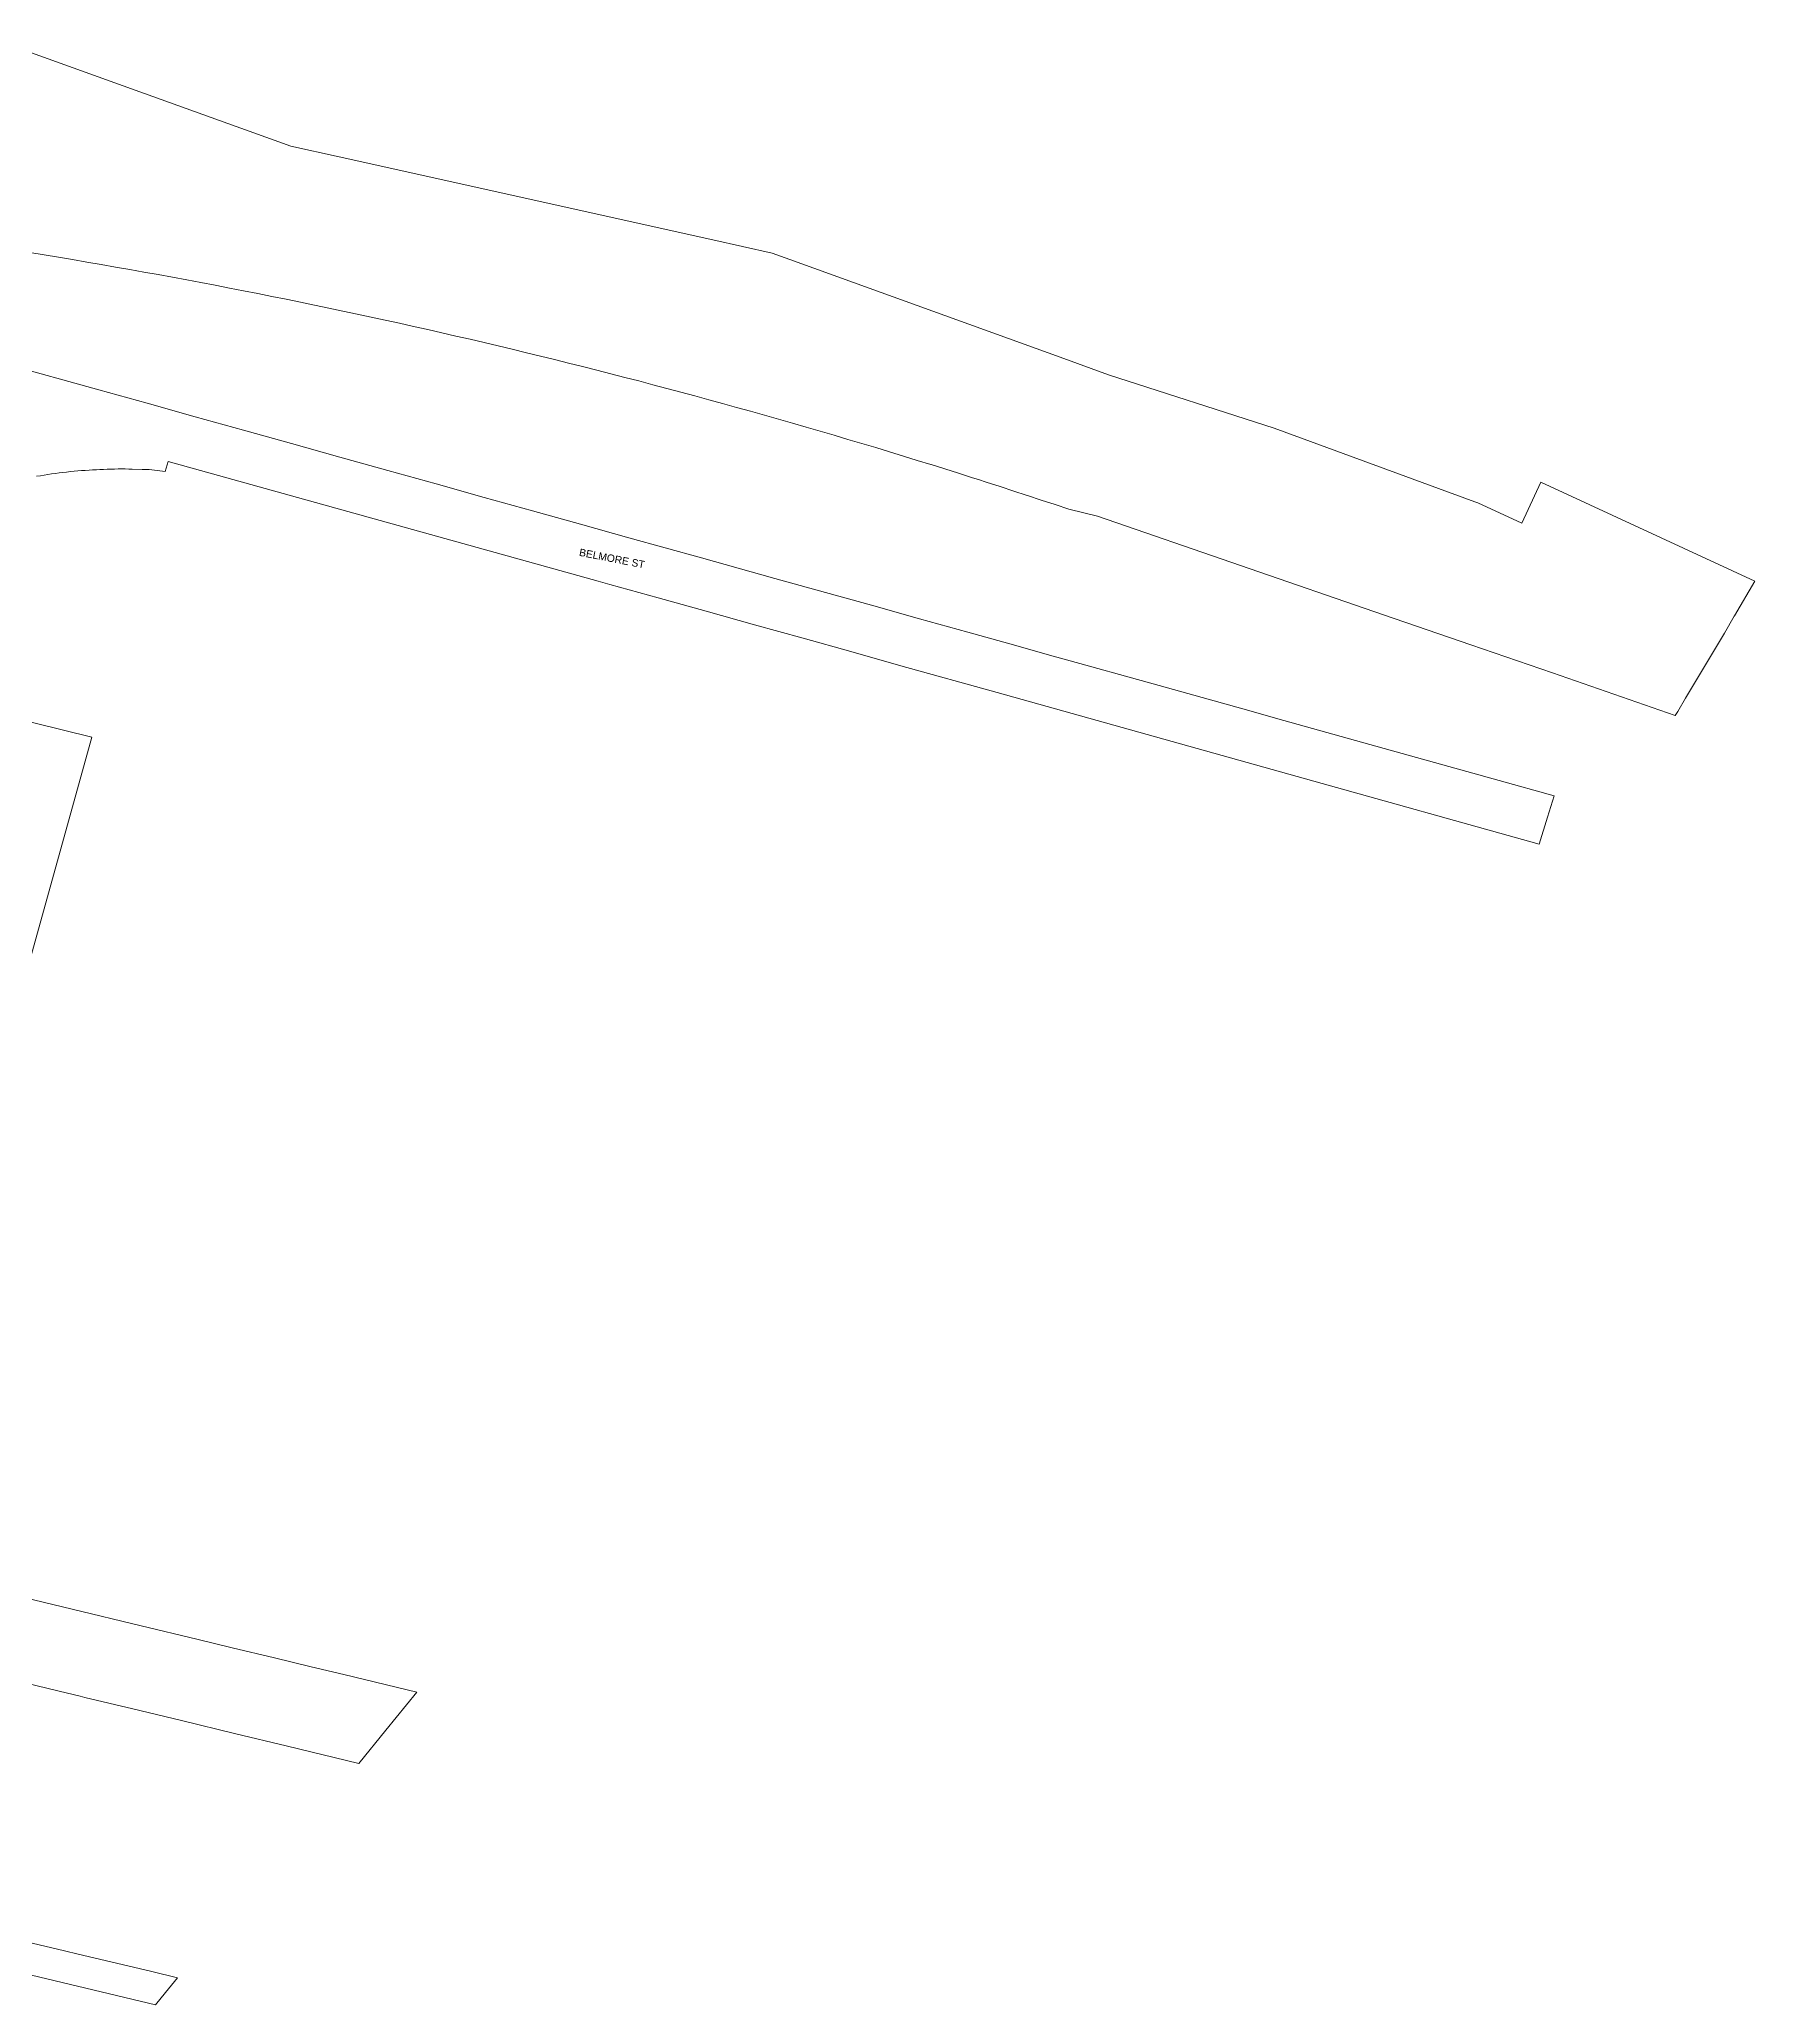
# Model space of a CAD drawing. Header units: metres. Extents: x 285841 to 287079, y 6262591 to 6263353.
# Drawn here: x 286661.3 to 287079.4, y 6262711.3 to 6263190.5 of the extents above; entities that cross this region are included whole.
import ezdxf

# ---------------------------------------------------------------- set-up
doc = ezdxf.new("R2010")
doc.units = ezdxf.units.M
doc.layers.add('Cadastre Land Parcels_SP_EXT', color=96, linetype='Continuous', lineweight=15)
doc.layers.add('Cadastre Roads_SP_EXT', color=54, linetype='Continuous', lineweight=15)
doc.styles.get("Standard").update_dxf_attribs({"font": 'arial.ttf'})

msp = doc.modelspace()

# ---------------------------------------------------------------- linework, layer by layer
at = {"layer": 'Cadastre Land Parcels_SP_EXT', "linetype": 'Continuous'}
msp.add_lwpolyline([(286658.95, 6263138.46), (286662.43, 6263137.89), (286665.92, 6263137.32), (286669.4, 6263136.73), (286672.88, 6263136.14), (286676.35, 6263135.55), (286679.83, 6263134.94), (286683.31, 6263134.33), (286686.78, 6263133.71), (286690.25, 6263133.08), (286693.73, 6263132.44), (286697.2, 6263131.8), (286700.66, 6263131.14), (286704.13, 6263130.49), (286707.6, 6263129.82), (286711.06, 6263129.14), (286714.52, 6263128.46), (286717.98, 6263127.77), (286721.44, 6263127.07), (286724.9, 6263126.37), (286728.36, 6263125.65), (286731.81, 6263124.93), (286735.26, 6263124.21), (286738.72, 6263123.47), (286742.17, 6263122.72), (286745.61, 6263121.97), (286749.06, 6263121.21), (286752.51, 6263120.45), (286755.95, 6263119.67), (286759.39, 6263118.89), (286762.83, 6263118.1), (286766.27, 6263117.31), (286769.7, 6263116.5), (286773.14, 6263115.69), (286776.57, 6263114.87), (286780, 6263114.04), (286783.43, 6263113.21), (286786.86, 6263112.36), (286790.28, 6263111.51), (286793.71, 6263110.65), (286797.13, 6263109.79), (286800.55, 6263108.92), (286803.97, 6263108.04), (286807.38, 6263107.15), (286810.79, 6263106.25), (286814.21, 6263105.35), (286817.62, 6263104.44), (286821.02, 6263103.52), (286824.43, 6263102.59), (286827.83, 6263101.66), (286831.23, 6263100.72), (286834.63, 6263099.77), (286838.03, 6263098.81), (286841.42, 6263097.85), (286844.82, 6263096.88), (286848.21, 6263095.9), (286851.6, 6263094.91), (286854.98, 6263093.92), (286858.37, 6263092.92), (286861.75, 6263091.91), (286865.13, 6263090.9), (286868.51, 6263089.87), (286871.88, 6263088.84), (286875.25, 6263087.8), (286878.57, 6263086.78), (286878.62, 6263086.76), (286881.99, 6263085.7), (286885.36, 6263084.64), (286888.72, 6263083.57), (286890.19, 6263083.1), (286892.08, 6263082.5), (286895.44, 6263081.42), (286898.8, 6263080.32), (286901.79, 6263079.35), (286902.15, 6263079.23), (286905.5, 6263078.12), (286908.85, 6263077.01), (286912.2, 6263075.89), (286919.22, 6263074.18), (286988.92, 6263050.17), (287010.22, 6263042.83), (287030.08, 6263035.99), (287060.03, 6263025.59), (287060.61, 6263026.58), (287062.5, 6263029.8), (287071.99, 6263045.69), (287074.4, 6263049.8), (287074.45, 6263049.9), (287079.38, 6263058.32), (287027.24, 6263082.47), (287022.65, 6263072.49), (287011.86, 6263077.45), (287011.19, 6263077.7), (286962.24, 6263095.64), (286921.92, 6263108.66), (286910.13, 6263112.92), (286844.2, 6263136.79), (286839.87, 6263138.35), (286825.41, 6263141.56), (286734.36, 6263161.78), (286722.59, 6263164.4), (286650.01, 6263190.45)], dxfattribs=at)
msp.add_lwpolyline([(286589.93, 6263018.62), (286597.7, 6263016.74), (286608.89, 6262998.37), (286601.58, 6262968.24), (286656, 6262955.04), (286674.08, 6263020.35), (286660.23, 6263023.71), (286629.9, 6263031.07), (286595, 6263039.54), (286589.93, 6263018.62)], close=True, dxfattribs=at)
at = {"layer": 'Cadastre Roads_SP_EXT', "linetype": 'Continuous'}
for points in [[(286660.6, 6263083.92), (286661.53, 6263084.07), (286662.44, 6263084.22), (286663.36, 6263084.36), (286664.28, 6263084.49), (286665.2, 6263084.62), (286666.12, 6263084.73), (286667.03, 6263084.85), (286667.94, 6263084.95), (286668.85, 6263085.05), (286669.76, 6263085.14), (286670.67, 6263085.22), (286671.58, 6263085.3), (286672.48, 6263085.37), (286673.39, 6263085.43), (286674.28, 6263085.48), (286675.18, 6263085.53), (286676.07, 6263085.58), (286676.96, 6263085.61), (286677.85, 6263085.64), (286678.73, 6263085.67), (286679.6, 6263085.69), (286680.47, 6263085.7), (286681.34, 6263085.7), (286682.2, 6263085.7), (286683.06, 6263085.69), (286683.91, 6263085.68), (286686.34, 6263085.61), (286688.07, 6263085.54), (286691.99, 6263085.07), (286692.67, 6263087.56), (286797.47, 6263058.36), (286800.36, 6263057.55), (286812.1, 6263054.28), (286823.84, 6263051.01), (286835.58, 6263047.74), (286847.47, 6263044.43), (286859.07, 6263041.2), (286871.23, 6263037.72), (286894.73, 6263031.18), (286969.92, 6263010.18), (287026.87, 6262994.27), (287028.89, 6263000.84), (287030.48, 6263006.05), (287017.06, 6263009.79), (286990.54, 6263017.19), (286964.62, 6263024.42), (286954.64, 6263027.2), (286932.77, 6263033.3), (286911.04, 6263039.36), (286907.52, 6263040.34), (286899.3, 6263042.64), (286887.56, 6263045.91), (286875.82, 6263049.19), (286864.08, 6263052.46), (286852.92, 6263055.57), (286840.59, 6263059.01), (286822.69, 6263064.01), (286804.95, 6263068.95), (286793.21, 6263072.23), (286781.47, 6263075.5), (286769.73, 6263078.78), (286757.99, 6263082.06), (286746.25, 6263085.33), (286734.51, 6263088.61), (286722.76, 6263091.88), (286719.83, 6263092.7), (286711.02, 6263095.16), (286699.28, 6263098.43), (286687.54, 6263101.71), (286675.8, 6263104.98), (286652.96, 6263111.36)], [(286649.66, 6262791.69), (286666.1, 6262787.74), (286671.2, 6262786.52), (286672.4, 6262786.23), (286684.04, 6262783.43), (286695.92, 6262780.58), (286709.21, 6262777.35), (286721.43, 6262774.43), (286739.14, 6262770.14), (286745.72, 6262778.22), (286753.27, 6262787.51), (286735.54, 6262791.78), (286727.51, 6262793.71), (286718.62, 6262795.85), (286708.25, 6262798.34), (286699.66, 6262800.41), (286686.08, 6262803.67), (286669.31, 6262807.71), (286657.5, 6262810.55)], [(286644, 6262722.18), (286689.62, 6262711.31), (286692.02, 6262714.25), (286692.02, 6262714.25), (286694.97, 6262717.87), (286688.67, 6262719.37), (286680.06, 6262721.43), (286670.77, 6262723.63), (286667.45, 6262724.41), (286648.81, 6262728.85)]]:
    msp.add_lwpolyline(points, dxfattribs=at)

# ---------------------------------------------------------------- texts
at = {"layer": 'Cadastre Roads_SP_EXT'}
msp.add_text('BELMORE ST', height=1.8, rotation=348.9965, dxfattribs=at).set_placement((286792.74, 6263064.56))

doc.saveas('drawing.dxf')
